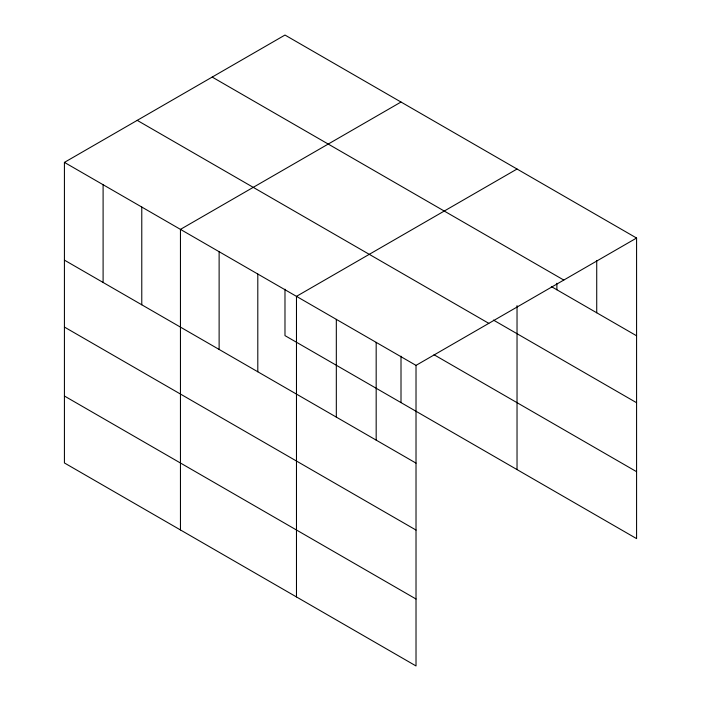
<?xml version="1.0" encoding="UTF-8"?>
<svg xmlns="http://www.w3.org/2000/svg" width="701" height="701" viewBox="0 0 701 701"><rect width="100%" height="100%" fill="white"/><g stroke="black" fill="none" stroke-linecap="round" stroke-linejoin="round"><path stroke-width="1.05" d="M64.422 162.387L416.017 365.379L416.017 665.95L64.422 462.958L64.422 162.387L284.983 35.05L636.578 238.042L636.578 538.613L284.983 335.621L284.983 289.198M401.007 102.039L180.455 229.376L180.455 529.947M517.031 169.029L296.479 296.357L296.479 596.937M416.017 365.379L636.578 238.042M212.193 77.075L563.788 280.058M551.319 286.569L636.578 335.788M493.451 320.085L636.578 402.725M137.212 120.362L488.807 323.354M434.024 354.741L636.578 471.685M64.422 260.132L416.017 463.124M64.422 327.06L416.017 530.052M64.422 396.021L416.017 599.013M596.726 260.649L596.726 312.777M556.883 283.257L556.883 289.776M517.031 305.636L517.031 469.6M401.007 356.187L401.007 402.611M376.174 342.368L376.174 440.114M336.322 319.367L336.322 417.113M257.802 274.03L257.802 371.775M219.124 251.703L219.124 349.449M141.777 207.04L141.777 304.786M103.1 184.714L103.1 282.459"/></g></svg>
